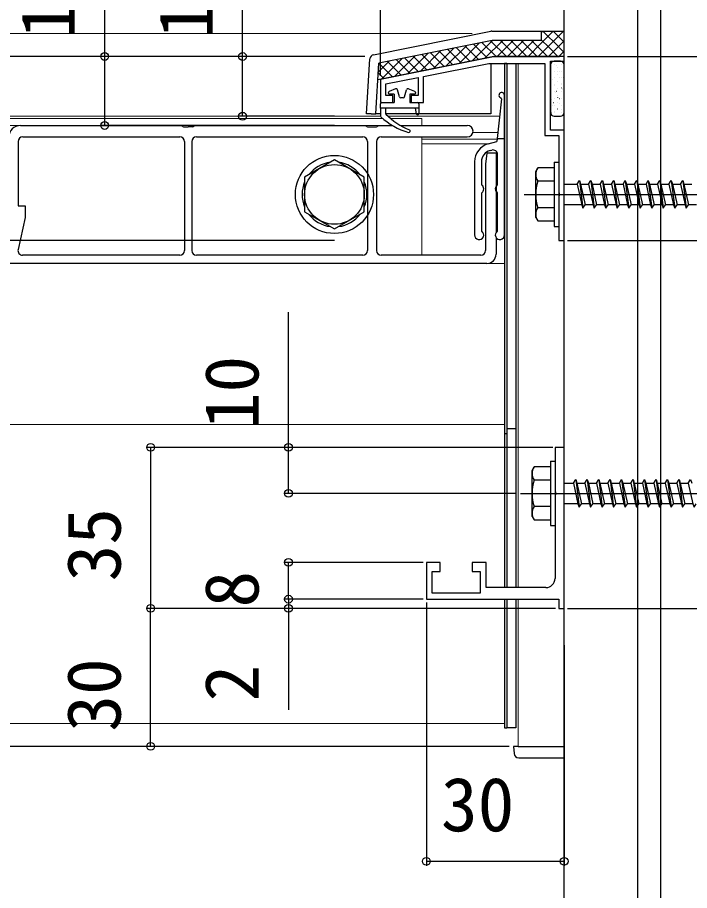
# Model space of a CAD drawing. Units: millimetres, scale not verified. Extents: x -700 to 700, y -1044 to 1038.
# Drawn here: x 142.5 to 288.8, y 271.2 to 461.1 of the extents above; entities that cross this region are included whole.
import ezdxf
from ezdxf.enums import TextEntityAlignment as Align

# ---------------------------------------------------------------- set-up
doc = ezdxf.new("R2010")
doc.units = ezdxf.units.MM
doc.header["$LTSCALE"] = 6
for name, color, linetype in [('0-2_YKK_11', 7, 'Continuous'), ('0-4_YKK_13', 4, 'Continuous'), ('0-5_YKK_D', 6, 'Continuous'), ('0-7_YSS_K', 3, 'Continuous')]:
    doc.layers.add(name, color=color, linetype=linetype)
doc.layers.add('0-3_YKK_12', color=2, linetype='Continuous', lineweight=18)
doc.styles.add('ＭＳ ゴシック', font='')
doc.styles.get('ＭＳ ゴシック').set_extended_font_data('MS Gothic')

msp = doc.modelspace()

# ---------------------------------------------------------------- linework, layer by layer
at = {"layer": '0-2_YKK_11'}
msp.add_lwpolyline([(246.5, 452.603), (221.5, 447.603), (221.5, 442.603), (224.2, 442.603), (224.2, 444.103), (222.7, 444.103), (222.7, 446.619), (229.7, 448.019), (229.7, 444.103), (228.2, 444.103), (228.2, 442.603), (230.9, 442.603), (230.9, 448.259), (245.119, 451.103), (257.3, 451.103), (257.3, 435.403), (260.3, 435.403), (260.3, 423.061), (260.42, 422.878), (260.42, 422.328), (260.3, 422.145), (260.3, 412.603), (261.5, 412.603), (261.5, 436.603), (258.5, 436.603), (258.5, 451.603), (261.5, 451.603), (261.5, 452.603)], close=True, dxfattribs=at)
for points in [[(261.5, 332.603), (261.5, 367.603), (259.5, 367.603), (259.5, 358.061), (259.62, 357.878), (259.62, 357.328), (259.5, 357.144), (259.5, 339.103)], [(257.5, 337.103), (244.5, 337.103), (244.5, 342.603), (241.5, 342.603), (241.5, 340.603), (243.2, 340.603), (243.2, 335.903), (232.8, 335.903), (232.8, 340.603), (234.5, 340.603), (234.5, 342.603), (231.5, 342.603), (231.5, 334.603), (260.3, 334.603), (260.3, 332.603), (261.5, 332.603)]]:
    msp.add_lwpolyline(points, dxfattribs=at)
msp.add_arc((257.5, 339.103), 2, 270.00001, 359.99999, dxfattribs=at)
at = {"layer": '0-3_YKK_12'}
for p, q in [((241.5, 457.603), (-517, 457.603)), ((251.5, 452.603), (261.5, 452.603)), ((251.5, 452.603), (251.5, 452.6)), ((251.5, 451.103), (251.5, 337.103)), ((221.523, 439.603), (-18.5, 439.603)), ((222.04, 439.103), (-18.5, 439.103)), ((247.431, 439.603), (223.196, 439.603)), ((230.5, 439.103), (223.761, 439.103)), ((230.5, 439.103), (230.5, 437.603)), ((248.5, 372.603), (248.5, 439.603)), ((248.5, 337.103), (248.5, 439.603)), ((224.138, 437.603), (-18.5, 437.603)), ((230.5, 437.603), (225.894, 437.603)), ((230.5, 435.103), (230.5, 409.403)), ((247.063, 436.103), (241.641, 436.103)), ((246.905, 434.603), (230.5, 434.603)), ((245.029, 433.603), (230.5, 433.603)), ((248.5, 407.603), (-18.5, 407.603)), ((248.5, 372.603), (-18.5, 372.603)), ((248.5, 307.603), (248.5, 334.603)), ((251.5, 334.603), (251.5, 302.603)), ((248.5, 307.603), (-18.5, 307.603))]:
    msp.add_line(p, q, dxfattribs=at)
msp.add_lwpolyline([(261.5, 452.603), (261.5, 302.603), (251.5, 302.603)], dxfattribs=at)
at = {"layer": '0-4_YKK_13'}
for p, q in [((220.033, 452.979), (245.556, 458.083)), ((245.752, 458.103), (256.498, 458.103)), ((256.5, 458.103), (261.5, 458.103)), ((256.5, 457.726), (256.877, 458.103)), ((256.5, 455.481), (259.122, 458.103)), ((260.377, 454.603), (256.877, 458.103)), ((257.867, 454.603), (261.367, 458.103)), ((261.5, 455.725), (259.122, 458.103)), ((261.5, 457.97), (261.367, 458.103)), ((241.446, 451.652), (245.897, 456.103)), ((246.661, 452.603), (243.61, 455.655)), ((244.252, 452.214), (248.142, 456.103)), ((248.906, 452.603), (245.481, 456.029)), ((246.887, 452.603), (250.387, 456.103)), ((251.151, 452.603), (247.651, 456.103)), ((249.132, 452.603), (252.632, 456.103)), ((253.397, 452.603), (249.897, 456.103)), ((251.377, 452.603), (254.877, 456.103)), ((255.642, 452.603), (252.142, 456.103)), ((256.5, 453.99), (254.387, 456.103)), ((258.132, 454.603), (256.5, 456.235)), ((260.112, 454.603), (261.5, 455.991)), ((230.221, 449.407), (234.682, 453.869)), ((233.027, 449.969), (237.489, 454.43)), ((237.23, 450.809), (234.255, 453.784)), ((235.833, 450.53), (240.295, 454.992)), ((239.101, 451.183), (236.126, 454.158)), ((240.971, 451.558), (237.997, 454.532)), ((238.64, 451.091), (243.101, 455.553)), ((242.842, 451.932), (239.868, 454.906)), ((244.713, 452.306), (241.739, 455.28)), ((253.622, 452.603), (256.5, 455.481)), ((256.5, 453.236), (257.867, 454.603)), ((257.887, 452.603), (256.5, 453.99)), ((258.112, 452.603), (260.112, 454.603)), ((260.132, 452.603), (258.132, 454.603)), ((260.5, 454.48), (260.377, 454.603)), ((261.5, 453.48), (260.5, 454.48)), ((260.5, 452.746), (261.5, 453.746)), ((218.5, 440.103), (219.231, 452.059)), ((246.198, 452.603), (220.956, 447.554)), ((221.802, 447.724), (226.263, 452.185)), ((224.608, 448.285), (229.07, 452.747)), ((227.875, 448.938), (224.901, 451.913)), ((229.746, 449.312), (226.772, 452.287)), ((227.414, 448.846), (231.876, 453.308)), ((231.617, 449.687), (228.643, 452.661)), ((233.488, 450.061), (230.513, 453.035)), ((235.359, 450.435), (232.384, 453.409)), ((245.5, 452.463), (245.5, 452.403)), ((255.867, 452.603), (256.5, 453.236)), ((260.357, 452.603), (260.5, 452.746)), ((220.5, 440.103), (221.177, 451.168)), ((221.058, 449.225), (223.457, 451.624)), ((224.133, 448.19), (221.176, 451.148)), ((226.004, 448.564), (223.03, 451.539)), ((248.5, 451.103), (248.5, 337.103)), ((249, 451.103), (248.5, 451.103)), ((249, 451.103), (249, 337.103)), ((249, 451.103), (251, 451.103)), ((249, 451.103), (249, 337.103)), ((251, 451.103), (251, 337.103)), ((258.5, 450.803), (258.5, 440.403)), ((258.5, 450.108), (258.525, 450.108)), ((260.7, 451.603), (259.3, 451.603)), ((259.307, 450.915), (259.332, 450.915)), ((259.745, 450.691), (259.749, 450.692)), ((260.02, 450.108), (260.045, 450.108)), ((260.827, 450.915), (260.852, 450.915)), ((261.14, 451.185), (261.144, 451.186)), ((261.5, 440.403), (261.5, 450.803)), ((222.263, 447.816), (221.046, 449.032)), ((258.5, 448.613), (258.525, 448.613)), ((258.672, 448.891), (258.677, 448.892)), ((259.307, 449.42), (259.332, 449.42)), ((260.02, 448.613), (260.045, 448.613)), ((260.068, 449.385), (260.072, 449.386)), ((260.367, 448.07), (260.372, 448.072)), ((260.459, 449.332), (260.501, 449.359)), ((260.827, 449.42), (260.852, 449.42)), ((261.439, 449.87), (261.444, 449.872)), ((258.5, 447.118), (258.525, 447.118)), ((258.995, 447.585), (259, 447.586)), ((259.295, 446.27), (259.3, 446.272)), ((259.307, 447.925), (259.332, 447.925)), ((259.307, 446.43), (259.332, 446.43)), ((260.017, 447.08), (260.059, 447.108)), ((260.02, 447.118), (260.045, 447.118)), ((260.827, 447.925), (260.852, 447.925)), ((260.827, 446.43), (260.852, 446.43)), ((260.855, 446.823), (260.86, 446.824)), ((261.362, 447.97), (261.403, 447.998)), ((224.82, 445.559), (223.385, 444.964)), ((224.5, 444.387), (223.5, 444.387)), ((224.5, 444.387), (224.5, 442.587)), ((225.64, 443.81), (225.225, 445.36)), ((226.759, 443.81), (227.175, 445.36)), ((229.015, 444.964), (227.579, 445.559)), ((228.9, 444.387), (227.9, 444.387)), ((227.9, 444.387), (227.9, 442.587)), ((258.5, 445.623), (258.525, 445.623)), ((259.307, 444.935), (259.332, 444.935)), ((259.575, 444.828), (259.616, 444.856)), ((259.783, 445.022), (259.788, 445.024)), ((260.02, 445.623), (260.045, 445.623)), ((260.827, 444.935), (260.852, 444.935)), ((260.919, 445.718), (260.961, 445.746)), ((261.178, 445.516), (261.183, 445.518)), ((221.8, 442.587), (224.5, 442.587)), ((226.47, 443.587), (225.93, 443.587)), ((227.9, 442.587), (229.6, 442.587)), ((247.832, 443.417), (246.852, 434.091)), ((248.5, 413.791), (248.5, 444.192)), ((258.5, 444.128), (258.525, 444.128)), ((258.5, 442.633), (258.525, 442.633)), ((258.711, 443.222), (258.715, 443.224)), ((259.132, 442.577), (259.174, 442.604)), ((259.307, 443.44), (259.332, 443.44)), ((260.02, 444.128), (260.045, 444.128)), ((260.02, 442.633), (260.045, 442.633)), ((260.106, 443.716), (260.111, 443.718)), ((260.405, 442.402), (260.41, 442.404)), ((260.477, 443.467), (260.519, 443.494)), ((260.827, 443.44), (260.852, 443.44)), ((261.477, 444.202), (261.482, 444.204)), ((221.5, 441.387), (221.5, 439.718)), ((222.7, 440.087), (222.7, 441.387)), ((229.1, 441.387), (229.304, 440.139)), ((229.9, 442.287), (229.9, 440.187)), ((258.5, 441.138), (258.525, 441.138)), ((259.034, 441.916), (259.038, 441.918)), ((259.307, 441.945), (259.332, 441.945)), ((259.307, 440.45), (259.332, 440.45)), ((259.333, 440.602), (259.338, 440.603)), ((260.02, 441.138), (260.045, 441.138)), ((260.035, 441.215), (260.077, 441.243)), ((260.827, 441.945), (260.852, 441.945)), ((260.827, 440.45), (260.852, 440.45)), ((260.893, 441.154), (260.898, 441.156)), ((219.498, 440.103), (218.5, 440.103)), ((219.498, 440.103), (220.5, 440.103)), ((221.5, 440.103), (220.5, 440.103)), ((258.69, 440.325), (258.732, 440.353)), ((259.3, 439.603), (260.7, 439.603)), ((260.02, 439.643), (260.045, 439.643)), ((261.216, 439.848), (261.221, 439.85)), ((143.166, 437.603), (178.166, 437.603)), ((178.166, 437.603), (178.666, 437.303)), ((178.666, 437.303), (179.666, 437.303)), ((180.666, 437.303), (179.666, 437.303)), ((180.666, 437.303), (181.166, 437.603)), ((181.166, 437.603), (218.166, 437.603)), ((218.166, 437.603), (218.666, 437.303)), ((218.666, 437.303), (220.666, 437.303)), ((220.666, 437.303), (221.166, 437.603)), ((221.166, 437.603), (224.138, 437.603)), ((225.894, 437.603), (240.416, 437.603)), ((143.666, 435.103), (177.866, 435.103)), ((181.466, 435.103), (217.666, 435.103)), ((221.666, 435.103), (240.416, 435.103)), ((246.925, 434.792), (248.5, 434.792)), ((142.666, 434.103), (142.666, 420.103)), ((178.866, 434.103), (178.866, 410.403)), ((180.466, 434.103), (180.466, 410.403)), ((218.666, 434.103), (218.666, 410.403)), ((220.666, 434.103), (220.666, 410.403)), ((244.965, 433.586), (246.852, 434.091)), ((244.666, 431.603), (244.366, 429.203)), ((246.666, 431.603), (244.666, 431.603)), ((245.353, 432.137), (245.741, 432.241)), ((246.666, 431.603), (246.666, 414.343)), ((247, 424.766), (247, 431.275)), ((242, 429.722), (242, 413.791)), ((243.5, 429.722), (243.5, 424.766)), ((244.366, 429.203), (244.366, 410.403)), ((259.3, 429.603), (259.3, 415.603)), ((259.3, 429.603), (260.3, 429.603)), ((260.3, 429.603), (260.3, 415.603)), ((255.3, 427.603), (255.733, 428.353)), ((255.3, 417.603), (255.3, 427.603)), ((259.3, 428.353), (255.731, 428.353)), ((259.3, 428.353), (259.3, 416.853)), ((259.3, 425.49), (255.747, 425.49)), ((264.8, 425.603), (265.55, 419.603)), ((266.8, 424.853), (267.3, 425.603)), ((267.3, 425.603), (268.05, 419.603)), ((267.3, 425.603), (267.55, 424.853)), ((269.8, 425.603), (270.55, 419.603)), ((272.3, 425.603), (273.05, 419.603)), ((274.8, 425.603), (275.55, 419.603)), ((277.3, 425.603), (278.05, 419.603)), ((279.8, 425.603), (280.55, 419.603)), ((282.3, 425.603), (283.05, 419.603)), ((284.8, 425.603), (285.55, 419.603)), ((287.3, 425.603), (288.05, 419.603)), ((261.5, 424.853), (264.3, 424.853)), ((265.05, 424.853), (266.05, 420.353)), ((265.05, 424.853), (266.8, 424.853)), ((266.8, 424.853), (267.8, 420.353)), ((267.55, 424.853), (268.55, 420.353)), ((267.55, 424.853), (269.3, 424.853)), ((270.05, 424.853), (271.8, 424.853)), ((270.05, 424.853), (271.05, 420.353)), ((272.55, 424.853), (274.3, 424.853)), ((272.55, 424.853), (273.55, 420.353)), ((275.05, 424.853), (276.8, 424.853)), ((275.05, 424.853), (276.05, 420.353)), ((277.55, 424.853), (279.3, 424.853)), ((277.55, 424.853), (278.55, 420.353)), ((280.05, 424.853), (281.8, 424.853)), ((280.05, 424.853), (281.05, 420.353)), ((282.55, 424.853), (284.3, 424.853)), ((282.55, 424.853), (283.55, 420.353)), ((285.05, 424.853), (286.8, 424.853)), ((285.05, 424.853), (286.05, 420.353)), ((287.55, 424.853), (289.3, 424.853)), ((287.55, 424.853), (288.55, 420.353)), ((243.5, 422.817), (243.5, 414.766)), ((247, 414.766), (247, 422.817)), ((252.8, 422.603), (351.8, 422.603)), ((142.666, 420.103), (144.166, 420.103)), ((144.166, 420.103), (144.166, 417.603)), ((259.3, 419.716), (255.747, 419.716)), ((265.3, 420.353), (261.5, 420.353)), ((267.8, 420.353), (266.05, 420.353)), ((267.8, 420.353), (268.05, 419.603)), ((268.05, 419.603), (268.55, 420.353)), ((270.3, 420.353), (268.55, 420.353)), ((272.8, 420.353), (271.05, 420.353)), ((275.3, 420.353), (273.55, 420.353)), ((277.8, 420.353), (276.05, 420.353)), ((280.3, 420.353), (278.55, 420.353)), ((282.8, 420.353), (281.05, 420.353)), ((285.3, 420.353), (283.55, 420.353)), ((287.8, 420.353), (286.05, 420.353)), ((290.3, 420.353), (288.55, 420.353)), ((144.166, 417.603), (142.647, 410.615)), ((255.3, 417.603), (255.733, 416.853)), ((255.731, 416.853), (259.3, 416.853)), ((259.3, 415.603), (260.3, 415.603)), ((246.666, 413.239), (246.666, 409.603)), ((177.866, 409.403), (143.624, 409.403)), ((217.666, 409.403), (181.466, 409.403)), ((243.366, 409.403), (221.666, 409.403)), ((244.666, 407.603), (46.666, 407.603)), ((248.5, 370.603), (249, 370.603)), ((251, 371.603), (249, 371.603)), ((258.5, 364.603), (258.5, 350.603)), ((258.5, 364.603), (259.5, 364.603)), ((259.5, 364.603), (259.5, 350.603)), ((254.5, 362.603), (254.933, 363.353)), ((254.5, 352.603), (254.5, 362.603)), ((258.5, 363.353), (254.931, 363.353)), ((258.5, 363.353), (258.5, 351.853)), ((258.5, 360.49), (254.947, 360.49)), ((261.5, 359.853), (263.5, 359.853)), ((264, 360.603), (264.75, 354.603)), ((264.25, 359.853), (265.25, 355.353)), ((264.25, 359.853), (266, 359.853)), ((266, 359.853), (266.5, 360.603)), ((266, 359.853), (267, 355.353)), ((266.5, 360.603), (267.25, 354.603)), ((266.5, 360.603), (266.75, 359.853)), ((266.75, 359.853), (267.75, 355.353)), ((266.75, 359.853), (268.5, 359.853)), ((269, 360.603), (269.75, 354.603)), ((269.25, 359.853), (271, 359.853)), ((269.25, 359.853), (270.25, 355.353)), ((271.5, 360.603), (272.25, 354.603)), ((271.75, 359.853), (273.5, 359.853)), ((271.75, 359.853), (272.75, 355.353)), ((274, 360.603), (274.75, 354.603)), ((274.25, 359.853), (276, 359.853)), ((274.25, 359.853), (275.25, 355.353)), ((276.5, 360.603), (277.25, 354.603)), ((276.75, 359.853), (278.5, 359.853)), ((276.75, 359.853), (277.75, 355.353)), ((279, 360.603), (279.75, 354.603)), ((279.25, 359.853), (281, 359.853)), ((279.25, 359.853), (280.25, 355.353)), ((281.5, 360.603), (282.25, 354.603)), ((281.75, 359.853), (283.5, 359.853)), ((281.75, 359.853), (282.75, 355.353)), ((284, 360.603), (284.75, 354.603)), ((284.25, 359.853), (286, 359.853)), ((284.25, 359.853), (285.25, 355.353)), ((286.5, 360.603), (287.25, 354.603)), ((286.75, 359.853), (288.5, 359.853)), ((286.75, 359.853), (287.75, 355.353)), ((252, 357.603), (351, 357.603)), ((264.5, 355.353), (261.5, 355.353)), ((267, 355.353), (265.25, 355.353)), ((267, 355.353), (267.25, 354.603)), ((267.25, 354.603), (267.75, 355.353)), ((269.5, 355.353), (267.75, 355.353)), ((272, 355.353), (270.25, 355.353)), ((274.5, 355.353), (272.75, 355.353)), ((277, 355.353), (275.25, 355.353)), ((279.5, 355.353), (277.75, 355.353)), ((282, 355.353), (280.25, 355.353)), ((284.5, 355.353), (282.75, 355.353)), ((287, 355.353), (285.25, 355.353)), ((289.5, 355.353), (287.75, 355.353)), ((258.5, 354.716), (254.947, 354.716)), ((254.5, 352.603), (254.933, 351.853)), ((254.931, 351.853), (258.5, 351.853)), ((258.5, 350.603), (259.5, 350.603)), ((248.5, 334.603), (248.5, 306.603)), ((249, 334.603), (249, 306.603)), ((249, 334.603), (249, 306.603)), ((251, 334.603), (251, 306.603)), ((248.5, 306.603), (249, 306.603)), ((251, 306.603), (249, 306.603)), ((250.5, 302.603), (250.595, 301.042)), ((251.498, 302.603), (250.5, 302.603)), ((251.498, 302.603), (261.5, 302.603)), ((261.5, 302.603), (261.5, 301.042))]:
    msp.add_line(p, q, dxfattribs=at)
for points in [[(256.498, 458.103), (256.5, 458.103), (256.5, 456.103), (255.5, 456.103)], [(255.5, 456.103), (245.851, 456.103), (221.177, 451.168)], [(246.198, 452.603), (256.5, 452.603), (260.5, 452.603)], [(245.5, 451.103), (245.5, 440.103), (222.7, 440.103)], [(229.9, 441.387), (221.5, 441.387), (221.5, 442.287)], [(264.3, 424.853), (264.8, 425.603), (265.05, 424.853)], [(269.3, 424.853), (269.8, 425.603), (270.05, 424.853)], [(271.8, 424.853), (272.3, 425.603), (272.55, 424.853)], [(274.3, 424.853), (274.8, 425.603), (275.05, 424.853)], [(276.8, 424.853), (277.3, 425.603), (277.55, 424.853)], [(279.3, 424.853), (279.8, 425.603), (280.05, 424.853)], [(281.8, 424.853), (282.3, 425.603), (282.55, 424.853)], [(284.3, 424.853), (284.8, 425.603), (285.05, 424.853)], [(286.8, 424.853), (287.3, 425.603), (287.55, 424.853)], [(264.3, 424.853), (265.3, 420.353), (265.55, 419.603), (266.05, 420.353)], [(269.3, 424.853), (270.3, 420.353), (270.55, 419.603), (271.05, 420.353)], [(271.8, 424.853), (272.8, 420.353), (273.05, 419.603), (273.55, 420.353)], [(274.3, 424.853), (275.3, 420.353), (275.55, 419.603), (276.05, 420.353)], [(276.8, 424.853), (277.8, 420.353), (278.05, 419.603), (278.55, 420.353)], [(279.3, 424.853), (280.3, 420.353), (280.55, 419.603), (281.05, 420.353)], [(281.8, 424.853), (282.8, 420.353), (283.05, 419.603), (283.55, 420.353)], [(284.3, 424.853), (285.3, 420.353), (285.55, 419.603), (286.05, 420.353)], [(286.8, 424.853), (287.8, 420.353), (288.05, 419.603), (288.55, 420.353)], [(263.5, 359.853), (264, 360.603), (264.25, 359.853)], [(263.5, 359.853), (264.5, 355.353), (264.75, 354.603), (265.25, 355.353)], [(268.5, 359.853), (269, 360.603), (269.25, 359.853)], [(268.5, 359.853), (269.5, 355.353), (269.75, 354.603), (270.25, 355.353)], [(271, 359.853), (271.5, 360.603), (271.75, 359.853)], [(271, 359.853), (272, 355.353), (272.25, 354.603), (272.75, 355.353)], [(273.5, 359.853), (274, 360.603), (274.25, 359.853)], [(273.5, 359.853), (274.5, 355.353), (274.75, 354.603), (275.25, 355.353)], [(276, 359.853), (276.5, 360.603), (276.75, 359.853)], [(276, 359.853), (277, 355.353), (277.25, 354.603), (277.75, 355.353)], [(278.5, 359.853), (279, 360.603), (279.25, 359.853)], [(278.5, 359.853), (279.5, 355.353), (279.75, 354.603), (280.25, 355.353)], [(281, 359.853), (281.5, 360.603), (281.75, 359.853)], [(281, 359.853), (282, 355.353), (282.25, 354.603), (282.75, 355.353)], [(283.5, 359.853), (284, 360.603), (284.25, 359.853)], [(283.5, 359.853), (284.5, 355.353), (284.75, 354.603), (285.25, 355.353)], [(286, 359.853), (286.5, 360.603), (286.75, 359.853)], [(286, 359.853), (287, 355.353), (287.25, 354.603), (287.75, 355.353)], [(288.5, 359.853), (289, 360.603), (289.25, 359.853)], [(288.5, 359.853), (289.5, 355.353), (289.75, 354.603), (290.25, 355.353)], [(251.594, 300.103), (261.5, 300.103), (261.5, 301.042)]]:
    msp.add_lwpolyline(points, dxfattribs=at)
msp.add_lwpolyline([(211.5, 430.108), (205, 426.356), (205, 418.85), (211.5, 415.097), (218, 418.85), (218, 426.356)], close=True, dxfattribs=at)
for radius in [8.5, 6.5]:
    msp.add_circle((211.5, 422.603), radius, dxfattribs=at)
for centre, radius, start, end in [((245.752, 457.103), 1, 90, 101.30993), ((220.229, 451.998), 1, 101.30993, 176.5), ((259.3, 450.803), 0.8, 90, 180), ((260.7, 450.803), 0.8, 0, 90), ((223.5, 444.687), 0.3, 112.52333, 270), ((224.935, 445.282), 0.3, 15, 112.52333), ((227.465, 445.282), 0.3, 67.47667, 165), ((228.9, 444.687), 0.3, 270, 67.47667), ((247.9, 444.192), 0.6, 0, 250.49548), ((221.8, 442.287), 0.3, 90, 180), ((225.93, 443.887), 0.3, 195, 270), ((226.47, 443.887), 0.3, 270, 345), ((229.6, 442.287), 0.3, 0, 90), ((247.633, 443.438), 0.2, 354.00021, 70.49548), ((221.8, 439.718), 0.3, 180, 227.23327), ((231.781, 450.509), 15, 227.23327, 253.87973), ((233.422, 450.577), 15, 224.37148, 248.03702), ((229.6, 440.187), 0.3, 189.2775, 0), ((259.3, 440.403), 0.8, 180, 270), ((260.7, 440.403), 0.8, 270, 0), ((143.166, 435.103), 2.5, 90, 180), ((227.7, 436.387), 0.3, 253.87973, 68.03702), ((240.416, 436.353), 1.25, 270, 90), ((143.666, 434.103), 1, 90, 180), ((177.866, 434.103), 1, 0, 90), ((181.466, 434.103), 1, 90, 180), ((217.666, 434.103), 1, 0, 90), ((221.666, 434.103), 1, 90, 180), ((246, 429.722), 4, 104.99939, 180), ((246, 429.722), 2.5, 104.9981, 180), ((246, 431.275), 1, 0, 105), ((211.5, 422.603), 7.05, 97.21814, 142.78186), ((211.5, 422.603), 7.05, 37.21814, 82.78186), ((257.856, 426.933), 2.556, 146.25178, 214.38425), ((211.5, 422.603), 7.05, 157.21814, 202.78186), ((211.5, 422.603), 7.05, 337.21814, 22.78186), ((264.853, 422.603), 9.553, 162.41205, 197.58795), ((243.7, 424.766), 0.2, 180, 234.31467), ((243, 423.791), 1, 305.68533, 54.31467), ((247.5, 423.791), 1, 125.68533, 234.31467), ((246.8, 424.766), 0.2, 305.68533, 0), ((243.7, 422.817), 0.2, 125.68533, 180), ((246.8, 422.817), 0.2, 0, 54.31467), ((257.856, 418.273), 2.556, 145.61575, 213.74822), ((211.5, 422.603), 7.05, 217.21814, 262.78186), ((211.5, 422.603), 7.05, 277.21814, 322.78186), ((243, 413.791), 1, 180, 54.31467), ((243.7, 414.766), 0.2, 180, 234.31467), ((247.5, 413.791), 1, 125.68533, 0), ((246.8, 414.766), 0.2, 305.68533, 0), ((143.624, 410.403), 1, 167.73523, 270), ((177.866, 410.403), 1, 270, 0), ((181.466, 410.403), 1, 180, 270), ((217.666, 410.403), 1, 270, 0), ((221.666, 410.403), 1, 180, 270), ((243.366, 410.403), 1, 270, 0), ((244.666, 409.603), 2, 270, 0), ((257.056, 361.933), 2.556, 146.25178, 214.38425), ((264.053, 357.603), 9.553, 162.41205, 197.58795), ((257.056, 353.273), 2.556, 145.61575, 213.74822), ((251.594, 301.103), 1, 183.5, 270)]:
    msp.add_arc(centre, radius, start, end, dxfattribs=at)
at = {"layer": '0-5_YKK_D'}
for p, q in [((221.5, 448.357), (221.5, 566.589)), ((211.5, 452.603), (72.166, 452.603)), ((211.5, 452.603), (102.166, 452.603)), ((218.08, 452.603), (160.5, 452.603)), ((218.08, 452.603), (190.5, 452.603)), ((262.2, 452.603), (466.5, 452.603)), ((211.5, 439.603), (190.5, 439.603)), ((211.5, 437.603), (160.5, 437.603)), ((211.5, 412.603), (102.166, 412.603)), ((262.2, 412.603), (436.5, 412.603)), ((259, 367.603), (170.5, 367.603)), ((171.5, 367.603), (171.5, 332.603)), ((259, 367.603), (200.5, 367.603)), ((251, 357.603), (200.5, 357.603)), ((230.8, 342.603), (200.5, 342.603)), ((201.5, 334.603), (201.5, 342.603)), ((201.5, 334.603), (201.5, 338.003)), ((230.8, 334.603), (200.5, 334.603)), ((230.8, 334.603), (200.5, 334.603)), ((201.5, 334.603), (201.5, 332.603)), ((259.6, 332.603), (170.5, 332.603)), ((259.6, 332.603), (170.5, 332.603)), ((171.5, 302.603), (171.5, 332.603)), ((259.6, 332.603), (200.5, 332.603)), ((201.5, 332.603), (201.5, 310.53)), ((231.5, 333.903), (231.5, 276.603)), ((262.2, 332.603), (436.5, 332.603)), ((261.5, 324.603), (261.5, 276.603)), ((211.5, 302.603), (72.166, 302.603)), ((249.5, 302.603), (170.5, 302.603)), ((231.5, 277.603), (261.5, 277.603))]:
    msp.add_line(p, q, dxfattribs=at)
for points in [[(161.5, 437.603), (161.5, 452.603), (161.5, 481.639)], [(191.5, 439.603), (191.5, 452.603), (191.5, 481.639)], [(201.5, 357.603), (201.5, 367.603), (201.5, 397.003)]]:
    msp.add_lwpolyline(points, dxfattribs=at)
for centre in [(161.5, 452.603), (191.5, 452.603), (191.5, 439.603), (161.5, 437.603), (171.5, 367.603), (201.5, 367.603), (201.5, 357.603), (201.5, 342.603), (201.5, 334.603), (201.5, 334.603), (171.5, 332.603), (171.5, 332.603), (201.5, 332.603), (171.5, 302.603), (231.5, 277.603), (261.5, 277.603)]:
    msp.add_circle(centre, 0.85, dxfattribs=at)
at = {"layer": '0-7_YSS_K'}
for p, q in [((261.5, 107.603), (261.5, 482.803)), ((277.5, 107.603), (277.5, 482.803)), ((282.5, 107.603), (282.5, 482.803))]:
    msp.add_line(p, q, dxfattribs=at)

# ---------------------------------------------------------------- texts
at = {"layer": '0-5_YKK_D', "style": 'ＭＳ ゴシック'}
for s, p in [('15', (158.5, 456.548)), ('13', (188.5, 456.548)), ('10', (198.5, 371.548)), ('35', (168.5, 338.466)), ('8', (198.5, 332.785)), ('30', (168.5, 305.785)), ('2', (198.5, 312.348))]:
    msp.add_text(s, height=11.73, rotation=90, dxfattribs=at).set_placement(p, align=Align.BOTTOM_LEFT)
msp.add_text('30', height=11.73, dxfattribs=at).set_placement((234.682, 280.603), align=Align.BOTTOM_LEFT)

doc.saveas('drawing.dxf')
